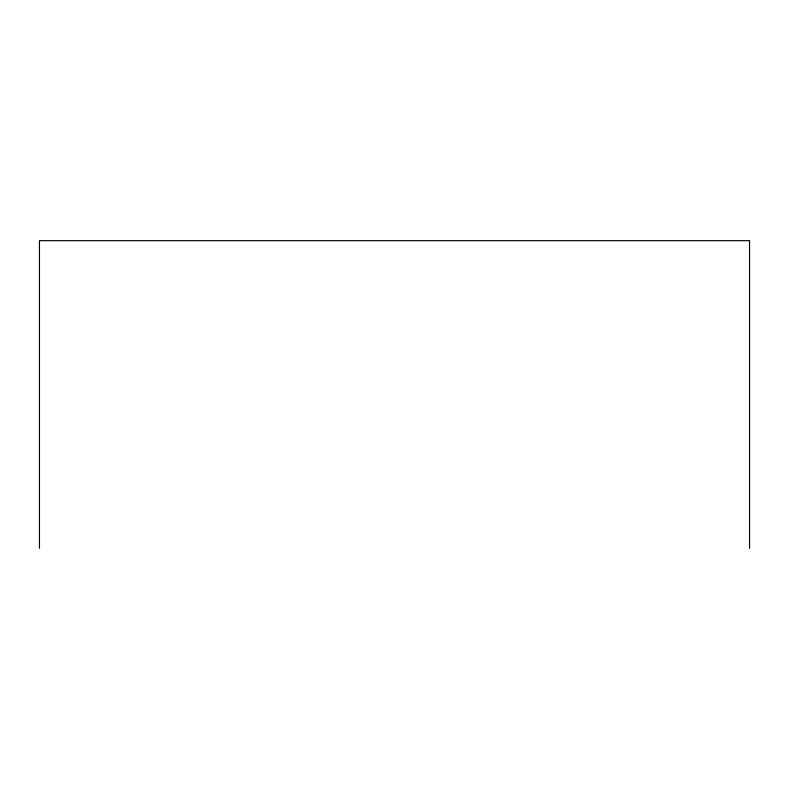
<?xml version="1.0" encoding="UTF-8"?>
<svg xmlns="http://www.w3.org/2000/svg" width="789" height="789" viewBox="0 0 789 789"><rect width="100%" height="100%" fill="white"/><g stroke="black" fill="none" stroke-linecap="round" stroke-linejoin="round"><path stroke-width="1.18" d="M749.55 548.325L749.55 240.675L39.45 240.675L39.45 548.325"/></g></svg>
